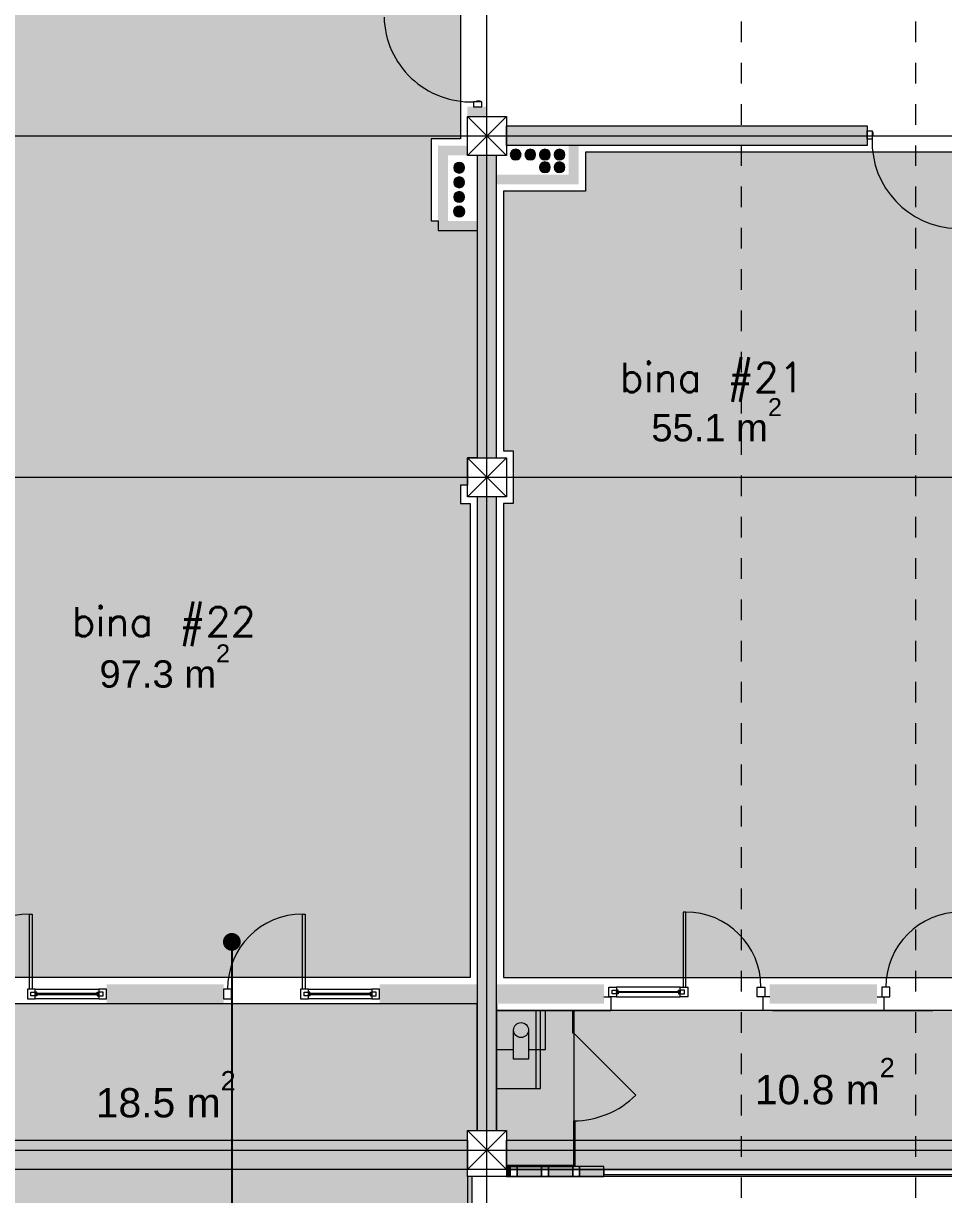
# Model space of a CAD drawing. Header units: millimetres. Extents: x 476244520 to 476657119, y 4620824743 to 4621446928.
# Drawn here: x 476392502 to 476401936, y 4621149336 to 4621161347 of the extents above; entities that cross this region are included whole.
import ezdxf

# ---------------------------------------------------------------- set-up
doc = ezdxf.new("R2010")
doc.units = ezdxf.units.MM
doc.header["$MEASUREMENT"] = 0
doc.linetypes.add('Dashed', pattern=[423.333333, 211.666667, -211.666667])
for name, color, linetype, lineweight in [('2D Drafting - General_Pen_No__1_Pen_No__7', 7, 'Continuous', 0), ('2D Drafting - General_Pen_No__1_Pen_No__7_Pen_No__7', 7, 'Continuous', 0), ('2D Drafting - General_Pen_No__250_Pen_No__7_Pen_No__250', 7, 'Continuous', 0), ('2D Drafting - General_Pen_No__250_Pen_No__7_Pen_No__7', 7, 'Continuous', 0), ('2D Drafting - General_Pen_No__7_Pen_No__250', 7, 'Continuous', 0), ('2D Drafting - General_Pen_No__7_Pen_No__7_Pen_No__7', 7, 'Continuous', 0), ('Annotation - Text_Pen_No__7_Pen_No__142', 142, 'Continuous', 0), ('Doors_Pen_No__7_Pen_No__7_Pen_No__7', 7, 'Continuous', 0), ('G-Anno-Nplt_Pen_No__142', 142, 'Continuous', 0), ('G-Anno-Nplt_Pen_No__151', 151, 'Continuous', 0), ('G-Anno-Nplt_Pen_No__255', 255, 'Continuous', 0), ('G-Anno-Nplt_Pen_No__4', 7, 'Continuous', 0), ('G-Anno-Nplt_Pen_No__7', 7, 'Continuous', 0), ('gegmebi_Pen_No__1_Pen_No__7', 7, 'Continuous', 0), ('kar-panjara_Pen_No__7_Pen_No__7_Pen_No__7', 7, 'Continuous', 0), ('New_2D Drafting - General_Pen_No__250_Pen_No__7_Pen_No__255', 255, 'Continuous', 0), ('New_2D Drafting - General_Pen_No__2_Pen_No__250', 7, 'Continuous', 0), ('New_G-Anno-Nplt_Pen_No__250', 7, 'Continuous', 0), ('New_G-Anno-Nplt_Pen_No__4', 7, 'Continuous', 0), ('New_reg_nak_Pen_No__250', 7, 'Continuous', 0), ('New_reg_nak_Pen_No__7', 7, 'Continuous', 0), ('New_shenobebi_Pen_No__1', 1, 'Continuous', 0), ('New_Structural - Bearing_Pen_No__250', 7, 'Continuous', 0), ('New_Structural - Bearing_Pen_No__7', 7, 'Continuous', 0), ('shaxtebi da milebi_Pen_No__1_Pen_No__1_Pen_No__1', 1, 'Continuous', 0), ('shaxtebi da milebi_Pen_No__5_Pen_No__5_Pen_No__5', 5, 'Continuous', 0), ('zoma_Pen_No__142', 142, 'Continuous', 0), ('zoma_Pen_No__5_Pen_No__5', 5, 'Continuous', 0)]:
    doc.layers.add(name, color=color, linetype=linetype, lineweight=lineweight)
doc.layers.add('shaxtebi da milebi_Pen_No__1_Pen_No__1_Pen_No__252', color=7, linetype='Continuous', lineweight=0, true_color=0x666666)
doc.layers.add('shaxtebi da milebi_Pen_No__5_Pen_No__5_Pen_No__252', color=7, linetype='Continuous', lineweight=0, true_color=0x666666)
doc.layers.add('zoma', color=7, linetype='Continuous')
doc.styles.add('GENERATED_STYLE_1', font='arial.ttf')
doc.styles.add('GENERATED_STYLE_2', font='arial.ttf')
doc.dimstyles.new('GENERATED_STYLE__1', dxfattribs={"dimtxt": 200, "dimasz": 64.421331, "dimexe": 0.18, "dimexo": 3, "dimgap": 0.09, "dimtad": 1, "dimtih": 1, "dimtoh": 1, "dimlfac": 0.001, "dimzin": 0, "dimdsep": 46, "dimtxsty": 'GENERATED_STYLE_2', "dimblk": 'ARROWHEAD_2', "dimblk1": 'ARROWHEAD_2', "dimblk2": 'ARROWHEAD_2', "dimcen": 0.09, "dimclrd": 142, "dimclre": 142, "dimclrt": 142, "dimadec": 0, "dimazin": 0, "dimtfac": 1, "dimtdec": 4, "dimtmove": 0, "dimatfit": 3, "dimfxl": 1, "dimtolj": 1, "dimtzin": 0, "dimarcsym": 0})
doc.dimstyles.new('GENERATED_STYLE__18', dxfattribs={"dimtxt": 0.18, "dimasz": 364.8, "dimexe": 0.18, "dimexo": 0.0625, "dimgap": 0.09, "dimtad": 0, "dimtih": 1, "dimtoh": 1, "dimdec": 4, "dimzin": 0, "dimdsep": 46, "dimcen": 0.09, "dimadec": 0, "dimazin": 0, "dimtfac": 1, "dimtdec": 4, "dimtmove": 0, "dimatfit": 3, "dimldrblk": 'ARROWHEAD_11', "dimfxl": 1, "dimtolj": 1, "dimtzin": 0, "dimarcsym": 0})

# ---------------------------------------------------------------- blocks, each defined once
blk = doc.blocks.new('*D54', base_point=(476844527, 4621385791))
at = {"layer": 'zoma_Pen_No__142', "color": 142, "linetype": 'Continuous', "lineweight": 0, "transparency": 16777216}
for p, q in [((476391080, 4621188696), (476391031, 4621188611)), ((476391056, 4621188590), (476391056, 4621188717)), ((476391056, 4621188653), (476397556, 4621188653)), ((476397580, 4621188696), (476397531, 4621188611)), ((476397556, 4621188590), (476397556, 4621188717))]:
    blk.add_line(p, q, dxfattribs=at)
at = {"layer": 'zoma_Pen_No__142', "color": 142, "lineweight": 0, "transparency": 16777216, "char_height": 200, "attachment_point": 7, "style": 'GENERATED_STYLE_2'}
for s, insert in [('\\A1;{\\pql;\\fArial CYR|b0|i0|c204|p34;6.50}', (476394040, 4621188693)), ('\\A1;{\\pql;\\fArial CYR|b0|i0|c204|p34;0.40}', (476396999, 4621188693))]:
    blk.add_mtext(s, dxfattribs=dict(at, insert=insert))
blk = doc.blocks.new('ARROWHEAD_2')
at = {"color": 0, "linetype": 'Continuous', "lineweight": 0}
for p, q in [((0, 0), (-1, 0)), ((-0.38, -0.66), (0.38, 0.66))]:
    blk.add_line(p, q, dxfattribs=at)
blk = doc.blocks.new('*D55', base_point=(476844527, 4621385791))
at = {"layer": 'zoma_Pen_No__142', "color": 142, "linetype": 'Continuous', "lineweight": 0, "transparency": 16777216}
for p, q in [((476397580, 4621188696), (476397531, 4621188611)), ((476397556, 4621188590), (476397556, 4621188717)), ((476397556, 4621188653), (476397956, 4621188653)), ((476397980, 4621188696), (476397931, 4621188611)), ((476397956, 4621188590), (476397956, 4621188717))]:
    blk.add_line(p, q, dxfattribs=at)
blk = doc.blocks.new('*D56', base_point=(476844527, 4621385791))
at = {"layer": 'zoma_Pen_No__142', "color": 142, "linetype": 'Continuous', "lineweight": 0, "transparency": 16777216}
for p, q in [((476397980, 4621188696), (476397931, 4621188611)), ((476397956, 4621188590), (476397956, 4621188717)), ((476397956, 4621188653), (476404456, 4621188653)), ((476404480, 4621188696), (476404431, 4621188611)), ((476404456, 4621188590), (476404456, 4621188717))]:
    blk.add_line(p, q, dxfattribs=at)
at = {"layer": 'zoma_Pen_No__142', "color": 142, "lineweight": 0, "transparency": 16777216, "char_height": 200, "attachment_point": 7, "style": 'GENERATED_STYLE_2'}
for s, insert in [('\\A1;{\\pql;\\fArial CYR|b0|i0|c204|p34;6.50}', (476400940, 4621188693)), ('\\A1;{\\pql;\\fArial CYR|b0|i0|c204|p34;0.40}', (476403899, 4621188693))]:
    blk.add_mtext(s, dxfattribs=dict(at, insert=insert))
blk = doc.blocks.new('*D434', base_point=(476844527, 4621385791))
at = {"layer": 'zoma_Pen_No__142', "color": 142, "linetype": 'Continuous', "lineweight": 0, "transparency": 16777216}
for p, q in [((476390579, 4621127952), (476390530, 4621127868)), ((476390554, 4621127847), (476390554, 4621127974)), ((476390554, 4621127910), (476397054, 4621127910)), ((476397079, 4621127952), (476397030, 4621127868)), ((476397054, 4621127847), (476397054, 4621127974))]:
    blk.add_line(p, q, dxfattribs=at)
at = {"layer": 'zoma_Pen_No__142', "color": 142, "lineweight": 0, "transparency": 16777216, "char_height": 200, "attachment_point": 7, "style": 'GENERATED_STYLE_2'}
for s, insert in [('\\A1;{\\pql;\\fArial CYR|b0|i0|c204|p34;6.50}', (476393538, 4621127950)), ('\\A1;{\\pql;\\fArial CYR|b0|i0|c204|p34;0.40}', (476396498, 4621127950))]:
    blk.add_mtext(s, dxfattribs=dict(at, insert=insert))
blk = doc.blocks.new('*D435', base_point=(476844527, 4621385791))
at = {"layer": 'zoma_Pen_No__142', "color": 142, "linetype": 'Continuous', "lineweight": 0, "transparency": 16777216}
for p, q in [((476397079, 4621127952), (476397030, 4621127868)), ((476397054, 4621127847), (476397054, 4621127974)), ((476397054, 4621127910), (476397454, 4621127910)), ((476397479, 4621127952), (476397430, 4621127868)), ((476397454, 4621127847), (476397454, 4621127974))]:
    blk.add_line(p, q, dxfattribs=at)
blk = doc.blocks.new('*D436', base_point=(476844527, 4621385791))
at = {"layer": 'zoma_Pen_No__142', "color": 142, "linetype": 'Continuous', "lineweight": 0, "transparency": 16777216}
for p, q in [((476397479, 4621127952), (476397430, 4621127868)), ((476397454, 4621127847), (476397454, 4621127974)), ((476397454, 4621127910), (476403954, 4621127910)), ((476403979, 4621127952), (476403930, 4621127868)), ((476403954, 4621127847), (476403954, 4621127974))]:
    blk.add_line(p, q, dxfattribs=at)
at = {"layer": 'zoma_Pen_No__142', "color": 142, "lineweight": 0, "transparency": 16777216, "char_height": 200, "attachment_point": 7, "style": 'GENERATED_STYLE_2'}
for s, insert in [('\\A1;{\\pql;\\fArial CYR|b0|i0|c204|p34;6.50}', (476400438, 4621127950)), ('\\A1;{\\pql;\\fArial CYR|b0|i0|c204|p34;0.40}', (476403398, 4621127950))]:
    blk.add_mtext(s, dxfattribs=dict(at, insert=insert))
blk = doc.blocks.new('ARROWHEAD_11')
at = {"color": 0, "linetype": 'Continuous', "lineweight": 0}
blk.add_line((0, 0), (-1, 0), dxfattribs=at)
at = {"color": 0, "linetype": 'Continuous', "lineweight": 0, "const_width": 0.25, "flags": 128}
blk.add_lwpolyline([(-0.125, 0, 1), (0.125, 0, 1)], format="xyb", close=True, dxfattribs=at)

msp = doc.modelspace()

# ---------------------------------------------------------------- hatches: boundary and pattern name
at = {"layer": '2D Drafting - General_Pen_No__250_Pen_No__7_Pen_No__7', "linetype": 'Continuous', "lineweight": 0}
for points in [[(476397054.207, 4621160492.829), (476397054.207, 4621160392.829), (476397254.207, 4621160392.829), (476397254.207, 4621160492.829)], [(476397454.207, 4621160096.086), (476397454.207, 4621160296.086), (476401154.207, 4621160296.086), (476401154.207, 4621160096.086)], [(476397154.207, 4621159221.81), (476396754.207, 4621159221.81), (476396754.207, 4621160092.829), (476397054.207, 4621160092.829), (476397054.207, 4621159992.829), (476396854.207, 4621159992.829), (476396854.207, 4621159321.998), (476397154.207, 4621159321.998)], [(476398094.207, 4621160096.086), (476398194.395, 4621160096.086), (476398194.395, 4621159696.086), (476397354.207, 4621159696.086), (476397354.207, 4621159796.086), (476398094.207, 4621159796.086)], [(476397354.207, 4621156892.829), (476397354.207, 4621159992.829), (476397154.207, 4621159992.829), (476397154.207, 4621156892.829)], [(476397354.207, 4621149992.829), (476397354.207, 4621156492.829), (476397154.207, 4621156492.829), (476397154.207, 4621149992.829)], [(476393354.212, 4621151292.829), (476394554.508, 4621151292.829), (476394554.508, 4621151492.829), (476393354.212, 4621151492.829)], [(476397154.207, 4621151292.829), (476396154.501, 4621151292.829), (476396154.501, 4621151492.829), (476397154.207, 4621151492.829)], [(476398454.207, 4621151292.829), (476398454.207, 4621151492.829), (476397354.207, 4621151492.829), (476397354.207, 4621151292.829)], [(476401254.205, 4621151292.829), (476401254.205, 4621151492.829), (476400154.302, 4621151492.829), (476400154.302, 4621151292.829)], [(476398144.29, 4621151223.168), (476398144.29, 4621150992.824), (476398134.29, 4621150992.824), (476398134.29, 4621151223.168)], [(476398154.301, 4621150092.825), (476398154.301, 4621149622.829), (476398144.301, 4621149622.829), (476398144.301, 4621150092.825)], [(476398144.301, 4621149632.829), (476397454.301, 4621149632.829), (476397454.301, 4621149622.829), (476398144.301, 4621149622.829)]]:
    msp.add_hatch(color=7, dxfattribs=at).paths.add_polyline_path(points)
at = {"layer": 'G-Anno-Nplt_Pen_No__151', "linetype": 'Continuous', "lineweight": 0, "true_color": 0x1f2f3f}
for points in [[(476390554.207, 4621159992.829), (476390554.207, 4621160292.829), (476390754.207, 4621160292.829), (476390754.207, 4621161353.016), (476390424.207, 4621161353.016), (476390424.207, 4621165922.829), (476393924.389, 4621165922.829), (476393924.389, 4621167022.829), (476396984.207, 4621167022.829), (476396984.207, 4621166822.828), (476396984.207, 4621163086.448), (476396984.208, 4621160162.829), (476396684.207, 4621160162.829), (476396684.207, 4621159323.528), (476396754.207, 4621159323.528), (476396754.207, 4621159221.81), (476397154.207, 4621159221.81), (476397154.207, 4621156892.829), (476397054.207, 4621156892.829), (476397054.207, 4621156612.828), (476396984.207, 4621156612.828), (476396984.207, 4621156422.829), (476397084.207, 4621156422.829), (476397084.207, 4621151562.829), (476390424.207, 4621151562.828), (476390424.207, 4621155532.641), (476390824.207, 4621155532.641), (476390824.207, 4621156662.829), (476390624.207, 4621156662.829), (476390624.207, 4621156962.829), (476390424.207, 4621156962.829), (476390424.207, 4621159265.664), (476390354.207, 4621159265.664), (476390354.207, 4621159992.829)], [(476397524.207, 4621156422.829), (476397424.207, 4621156422.829), (476397424.207, 4621151562.829), (476403984.207, 4621151562.829), (476403984.207, 4621156422.829), (476403884.207, 4621156422.829), (476403884.207, 4621156962.828), (476403984.207, 4621156962.828), (476403984.207, 4621157644.172), (476404054.207, 4621157644.172), (476404054.207, 4621159696.086), (476403364.019, 4621159696.086), (476403364.019, 4621160096.086), (476402464.169, 4621160096.086), (476402464.169, 4621160026.086), (476398264.395, 4621160026.086), (476398264.395, 4621159626.086), (476397424.207, 4621159626.086), (476397424.207, 4621156962.829), (476397524.207, 4621156962.829)]]:
    msp.add_hatch(color=169, dxfattribs=at).paths.add_polyline_path(points)
at = {"layer": 'G-Anno-Nplt_Pen_No__255', "linetype": 'Continuous', "lineweight": 0, "true_color": 0x3f3f3f}
for points in [[(476397154.207, 4621151292.829), (476390354.207, 4621151292.829), (476390354.207, 4621149992.829), (476390554.207, 4621149992.829), (476390554.207, 4621149592.829), (476391204.207, 4621149592.829), (476391254.208, 4621149592.829), (476391254.208, 4621149522.842), (476391204.207, 4621149522.842), (476391204.207, 4621148393.086), (476397104.207, 4621148393.036), (476397104.207, 4621149522.829), (476397054.207, 4621149522.829), (476397054.207, 4621149992.829), (476397154.207, 4621149992.829)], [(476404054.207, 4621151223.168), (476397354.207, 4621151223.168), (476397354.207, 4621149992.829), (476397454.207, 4621149992.829), (476397454.207, 4621149592.829), (476403954.207, 4621149592.829), (476403954.207, 4621149992.829), (476404054.207, 4621149992.829)]]:
    msp.add_hatch(color=250, dxfattribs=at).paths.add_polyline_path(points)
at = {"layer": 'New_2D Drafting - General_Pen_No__250_Pen_No__7_Pen_No__255', "linetype": 'Continuous', "lineweight": 0}
for points in [[(476397354.206, 4621151223.173), (476397854.206, 4621151223.168), (476397854.203, 4621150823.173), (476397681.218, 4621150823.174), (476397681.217, 4621150723.171), (476397527.191, 4621150723.173), (476397527.192, 4621150823.176), (476397354.203, 4621150823.177)], [(476397354.206, 4621151223.173), (476397804.206, 4621151223.173), (476397804.207, 4621150423.173), (476397354.207, 4621150423.173)]]:
    msp.add_hatch(color=255, dxfattribs=at).paths.add_polyline_path(points)
at = {"layer": 'New_G-Anno-Nplt_Pen_No__250', "linetype": 'Continuous', "lineweight": 0, "true_color": 0x000000}
for points in [[(476397494.207, 4621149622.829), (476397454.207, 4621149622.829), (476397454.207, 4621149522.829), (476397494.207, 4621149522.829)], [(476397564.207, 4621149522.829), (476397814.207, 4621149522.829), (476397814.207, 4621149622.829), (476397564.207, 4621149622.829)], [(476398134.207, 4621149622.829), (476397884.207, 4621149622.829), (476397884.207, 4621149522.829), (476398134.207, 4621149522.829)], [(476398204.207, 4621149522.829), (476398454.207, 4621149522.829), (476398454.207, 4621149622.829), (476398204.207, 4621149622.829)]]:
    msp.add_hatch(color=18, dxfattribs=at).paths.add_polyline_path(points)
at = {"layer": 'shaxtebi da milebi_Pen_No__1_Pen_No__1_Pen_No__1', "linetype": 'Continuous', "lineweight": 0}
for points in [[(476397604.207, 4621160001.087, -1), (476397494.207, 4621160001.087, -1)], [(476396969.084, 4621159811.998, -1), (476396969.084, 4621159921.998, -1)]]:
    msp.add_hatch(color=1, dxfattribs=at).paths.add_polyline_path(points)
at = {"layer": 'shaxtebi da milebi_Pen_No__1_Pen_No__1_Pen_No__252', "linetype": 'Continuous', "lineweight": 0, "true_color": 0x666666}
msp.add_hatch(color=251, dxfattribs=at).paths.add_polyline_path([(476396969.084, 4621159361.998, -1), (476396969.084, 4621159471.998, -1)])
at = {"layer": 'shaxtebi da milebi_Pen_No__5_Pen_No__5_Pen_No__252', "linetype": 'Continuous', "lineweight": 0, "true_color": 0x666666}
msp.add_hatch(color=251, dxfattribs=at).paths.add_polyline_path([(476397904.207, 4621159871.087, 1), (476397794.207, 4621159871.087, 1)])
at = {"layer": 'shaxtebi da milebi_Pen_No__5_Pen_No__5_Pen_No__5', "linetype": 'Continuous', "lineweight": 0}
for points in [[(476397699.207, 4621160056.087, 1), (476397699.207, 4621159946.087, 1)], [(476397849.207, 4621160056.087, 1), (476397849.207, 4621159946.087, 1)], [(476397999.207, 4621160056.087, 1), (476397999.207, 4621159946.087, 1)], [(476397999.207, 4621159926.087, 1), (476397999.207, 4621159816.087, 1)], [(476396969.084, 4621159771.998, 1), (476396969.084, 4621159661.998, 1)], [(476396969.084, 4621159621.998, 1), (476396969.084, 4621159511.998, 1)]]:
    msp.add_hatch(color=5, dxfattribs=at).paths.add_polyline_path(points)

# ---------------------------------------------------------------- linework, layer by layer
at = {"layer": '2D Drafting - General_Pen_No__1_Pen_No__7', "color": 7, "linetype": 'Continuous', "lineweight": 0}
for p, q in [((476397054.207, 4621159992.829), (476397454.207, 4621160392.829)), ((476397454.207, 4621159992.829), (476397054.207, 4621160392.829)), ((476397054.207, 4621156492.829), (476397454.207, 4621156892.829)), ((476397454.207, 4621156492.829), (476397054.207, 4621156892.829)), ((476397054.207, 4621149592.829), (476397454.207, 4621149992.829)), ((476397454.207, 4621149592.829), (476397054.207, 4621149992.829))]:
    msp.add_line(p, q, dxfattribs=at)
at = {"layer": '2D Drafting - General_Pen_No__1_Pen_No__7', "color": 7, "linetype": 'Continuous', "lineweight": 0, "flags": 128}
for points in [[(476397454.207, 4621159992.829), (476397054.207, 4621159992.829), (476397054.207, 4621160392.829), (476397454.207, 4621160392.829)], [(476397454.207, 4621156492.829), (476397054.207, 4621156492.829), (476397054.207, 4621156892.829), (476397454.207, 4621156892.829)], [(476397454.207, 4621149592.829), (476397054.207, 4621149592.829), (476397054.207, 4621149992.829), (476397454.207, 4621149992.829)], [(476397054.207, 4621149592.829), (476390554.207, 4621149592.829), (476390554.207, 4621149892.829), (476397054.207, 4621149892.829)], [(476403954.207, 4621149592.829), (476397454.207, 4621149592.829), (476397454.207, 4621149892.829), (476403954.207, 4621149892.829)]]:
    msp.add_lwpolyline(points, close=True, dxfattribs=at)
at = {"layer": '2D Drafting - General_Pen_No__1_Pen_No__7_Pen_No__7', "color": 7, "linetype": 'Continuous', "lineweight": 0}
for centre, start, end in [((476397092.455, 4621161435.106), 181.603806, 271.603806), ((476402096.485, 4621160135.919), 178.396194, 268.396194)]:
    msp.add_arc(centre, 893.239, start, end, dxfattribs=at)
at = {"layer": '2D Drafting - General_Pen_No__250_Pen_No__7_Pen_No__250', "color": 7, "linetype": 'Continuous', "lineweight": 0, "flags": 128}
for points in [[(476397354.207, 4621156892.829), (476397354.207, 4621159992.829), (476397154.207, 4621159992.829), (476397154.207, 4621156892.829)], [(476397354.207, 4621149992.829), (476397354.207, 4621156492.829), (476397154.207, 4621156492.829), (476397154.207, 4621149992.829)], [(476398144.29, 4621151223.168), (476398144.29, 4621150992.824), (476398134.29, 4621150992.824), (476398134.29, 4621151223.168)], [(476398154.301, 4621150092.825), (476398154.301, 4621149622.829), (476398144.301, 4621149622.829), (476398144.301, 4621150092.825)], [(476398144.301, 4621149632.829), (476397454.301, 4621149632.829), (476397454.301, 4621149622.829), (476398144.301, 4621149622.829)]]:
    msp.add_lwpolyline(points, close=True, dxfattribs=at)
at = {"layer": '2D Drafting - General_Pen_No__250_Pen_No__7_Pen_No__7', "color": 7, "linetype": 'Continuous', "lineweight": 0, "flags": 128}
msp.add_lwpolyline([(476397454.207, 4621160096.086), (476397454.207, 4621160296.086), (476401154.207, 4621160296.086), (476401154.207, 4621160096.086)], close=True, dxfattribs=at)
at = {"layer": '2D Drafting - General_Pen_No__7_Pen_No__250', "color": 7, "linetype": 'Continuous', "lineweight": 0, "flags": 128}
for points in [[(476398454.301, 4621151363.425), (476398524.316, 4621151363.424), (476398524.315, 4621151223.162)], [(476400154.302, 4621151363.289), (476400084.287, 4621151363.291), (476400084.283, 4621151223.029)], [(476401254.205, 4621151363.489), (476401324.22, 4621151363.489), (476401324.219, 4621151223.227)]]:
    msp.add_lwpolyline(points, dxfattribs=at)
at = {"layer": '2D Drafting - General_Pen_No__7_Pen_No__7_Pen_No__7', "color": 7, "linetype": 'Continuous', "lineweight": 0, "flags": 128}
for points in [[(476393274.207, 4621151342.886), (476392624.207, 4621151342.914), (476392624.212, 4621151442.853), (476393274.212, 4621151442.825)], [(476396074.503, 4621151342.743), (476395424.503, 4621151342.771), (476395424.508, 4621151442.711), (476396074.508, 4621151442.682)], [(476398584.316, 4621151363.427), (476399234.316, 4621151363.456), (476399234.312, 4621151463.395), (476398584.312, 4621151463.366)]]:
    msp.add_lwpolyline(points, close=True, dxfattribs=at)
at = {"layer": '2D Drafting - General_Pen_No__7_Pen_No__7_Pen_No__7', "color": 7, "linetype": 'Continuous', "lineweight": 0}
for centre, start, end in [((476392564.523, 4621151442.866), 89.9974687, 179.994289), ((476395364.819, 4621151442.724), 89.9974687, 179.994289), ((476399294.001, 4621151463.408), 0.005711, 90.0025313), ((476402114.518, 4621151463.424), 89.9974687, 179.994289)]:
    msp.add_arc(centre, 770.311, start, end, dxfattribs=at)
at = {"layer": 'Doors_Pen_No__7_Pen_No__7_Pen_No__7', "color": 7, "linetype": 'Continuous', "lineweight": 0, "flags": 128}
for points in [[(476397202.122, 4621160492.829), (476397202.122, 4621160542.217), (476397117.455, 4621160542.217), (476397117.455, 4621160492.829)], [(476397184.122, 4621160553.329), (476397184.122, 4621160542.217), (476397150.788, 4621160542.217), (476397150.788, 4621160553.329)], [(476401154.207, 4621160245.585), (476401203.596, 4621160245.585), (476401203.596, 4621160160.919), (476401154.207, 4621160160.919)], [(476401214.707, 4621160227.585), (476401203.596, 4621160227.585), (476401203.596, 4621160194.252), (476401214.707, 4621160194.252)], [(476392591.189, 4621151442.865), (476392564.523, 4621151442.866), (476392564.557, 4621152213.178), (476392591.223, 4621152213.176)], [(476395391.485, 4621151442.722), (476395364.819, 4621151442.724), (476395364.853, 4621152213.035), (476395391.519, 4621152213.034)], [(476399267.334, 4621151463.407), (476399294.001, 4621151463.408), (476399293.967, 4621152233.719), (476399267.3, 4621152233.718)]]:
    msp.add_lwpolyline(points, close=True, dxfattribs=at)
at = {"layer": 'G-Anno-Nplt_Pen_No__4', "color": 7, "linetype": 'Continuous', "lineweight": 0, "flags": 128}
msp.add_lwpolyline([(476396984.207, 4621163086.448), (476396984.208, 4621160162.829), (476396684.207, 4621160162.829), (476396684.207, 4621159323.528), (476396754.207, 4621159323.528), (476396754.207, 4621159221.81), (476397154.207, 4621159221.81), (476397154.207, 4621156892.829), (476397054.207, 4621156892.829), (476397054.207, 4621156612.828), (476396984.207, 4621156612.828), (476396984.207, 4621156422.829), (476397084.207, 4621156422.829), (476397084.207, 4621151562.829), (476390424.207, 4621151562.828)], dxfattribs=at)
for points in [[(476397524.207, 4621156422.829), (476397424.207, 4621156422.829), (476397424.207, 4621151562.829), (476403984.207, 4621151562.829), (476403984.207, 4621156422.829), (476403884.207, 4621156422.829), (476403884.207, 4621156962.828), (476403984.207, 4621156962.828), (476403984.207, 4621157644.172), (476404054.207, 4621157644.172), (476404054.207, 4621159696.086), (476403364.019, 4621159696.086), (476403364.019, 4621160096.086), (476402464.169, 4621160096.086), (476402464.169, 4621160026.086), (476398264.395, 4621160026.086), (476398264.395, 4621159626.086), (476397424.207, 4621159626.086), (476397424.207, 4621156962.829), (476397524.207, 4621156962.829)], [(476397154.207, 4621151292.829), (476390354.207, 4621151292.829), (476390354.207, 4621149992.829), (476390554.207, 4621149992.829), (476390554.207, 4621149592.829), (476391204.207, 4621149592.829), (476391254.208, 4621149592.829), (476391254.208, 4621149522.842), (476391204.207, 4621149522.842), (476391204.207, 4621148393.086), (476397104.207, 4621148393.036), (476397104.207, 4621149522.829), (476397054.207, 4621149522.829), (476397054.207, 4621149992.829), (476397154.207, 4621149992.829)], [(476404054.207, 4621151223.168), (476397354.207, 4621151223.168), (476397354.207, 4621149992.829), (476397454.207, 4621149992.829), (476397454.207, 4621149592.829), (476403954.207, 4621149592.829), (476403954.207, 4621149992.829), (476404054.207, 4621149992.829)]]:
    msp.add_lwpolyline(points, close=True, dxfattribs=at)
at = {"layer": 'gegmebi_Pen_No__1_Pen_No__7', "color": 7, "linetype": 'Continuous', "lineweight": 0, "flags": 128}
for points in [[(476397681.218, 4621150823.174), (476397854.203, 4621150823.173), (476397854.206, 4621151223.168), (476397354.206, 4621151223.173), (476397354.203, 4621150823.177), (476397527.192, 4621150823.176)], [(476397681.219, 4621151023.173), (476397681.217, 4621150723.171), (476397527.191, 4621150723.173), (476397527.194, 4621151023.174)]]:
    msp.add_lwpolyline(points, dxfattribs=at)
at = {"layer": 'kar-panjara_Pen_No__7_Pen_No__7_Pen_No__7', "color": 7, "linetype": 'Continuous', "lineweight": 0, "flags": 128}
for points in [[(476392544.207, 4621151342.857), (476392624.207, 4621151342.853), (476392624.212, 4621151442.853), (476392544.212, 4621151442.857)], [(476392579.21, 4621151412.855), (476392624.21, 4621151412.853), (476392624.21, 4621151397.853), (476392624.209, 4621151387.853), (476392639.209, 4621151387.853), (476392639.208, 4621151372.853), (476392579.208, 4621151372.855)], [(476392639.21, 4621151412.853), (476392624.21, 4621151412.853), (476392624.21, 4621151397.853), (476392639.21, 4621151397.853)], [(476393319.21, 4621151412.823), (476393274.21, 4621151412.825), (476393274.21, 4621151397.825), (476393274.209, 4621151387.825), (476393259.209, 4621151387.825), (476393259.208, 4621151372.825), (476393319.208, 4621151372.823)], [(476393259.21, 4621151412.825), (476393274.21, 4621151412.825), (476393274.21, 4621151397.825), (476393259.21, 4621151397.825)], [(476393274.207, 4621151342.886), (476393354.207, 4621151342.882), (476393354.212, 4621151442.882), (476393274.212, 4621151442.886)], [(476394554.503, 4621151342.792), (476394634.503, 4621151342.788), (476394634.508, 4621151442.788), (476394554.508, 4621151442.792)], [(476395344.503, 4621151342.714), (476395424.503, 4621151342.711), (476395424.508, 4621151442.711), (476395344.508, 4621151442.714)], [(476395379.506, 4621151412.713), (476395424.506, 4621151412.711), (476395424.506, 4621151397.711), (476395424.505, 4621151387.711), (476395439.505, 4621151387.71), (476395439.504, 4621151372.71), (476395379.504, 4621151372.713)], [(476395439.506, 4621151412.71), (476395424.506, 4621151412.711), (476395424.506, 4621151397.711), (476395439.506, 4621151397.71)], [(476396119.506, 4621151412.68), (476396074.506, 4621151412.682), (476396074.506, 4621151397.682), (476396074.505, 4621151387.682), (476396059.505, 4621151387.682), (476396059.504, 4621151372.682), (476396119.504, 4621151372.68)], [(476396059.506, 4621151412.682), (476396074.506, 4621151412.682), (476396074.506, 4621151397.682), (476396059.506, 4621151397.682)], [(476396074.503, 4621151342.743), (476396154.503, 4621151342.739), (476396154.508, 4621151442.739), (476396074.508, 4621151442.743)], [(476398584.316, 4621151363.427), (476398504.316, 4621151363.423), (476398504.312, 4621151463.423), (476398584.312, 4621151463.427)], [(476398539.313, 4621151433.364), (476398584.313, 4621151433.366), (476398584.314, 4621151418.366), (476398584.314, 4621151408.366), (476398599.314, 4621151408.367), (476398599.315, 4621151393.367), (476398539.315, 4621151393.364)], [(476398599.313, 4621151433.367), (476398584.313, 4621151433.366), (476398584.314, 4621151418.366), (476398599.314, 4621151418.367)], [(476398584.314, 4621151418.366), (476399234.314, 4621151418.395), (476399234.314, 4621151408.395), (476398584.314, 4621151408.366)], [(476399219.313, 4621151433.394), (476399234.313, 4621151433.395), (476399234.314, 4621151418.395), (476399219.314, 4621151418.394)], [(476399279.313, 4621151433.397), (476399234.313, 4621151433.395), (476399234.314, 4621151418.395), (476399234.314, 4621151408.395), (476399219.314, 4621151408.394), (476399219.315, 4621151393.394), (476399279.315, 4621151393.397)], [(476399314.316, 4621151363.398), (476399234.316, 4621151363.395), (476399234.312, 4621151463.395), (476399314.312, 4621151463.398)], [(476400104.316, 4621151363.476), (476400024.316, 4621151363.472), (476400024.312, 4621151463.472), (476400104.312, 4621151463.476)], [(476401304.203, 4621151363.492), (476401384.203, 4621151363.489), (476401384.207, 4621151463.489), (476401304.207, 4621151463.492)], [(476393274.21, 4621151397.825), (476392624.21, 4621151397.853), (476392624.209, 4621151387.853), (476393274.209, 4621151387.825)], [(476396074.506, 4621151397.682), (476395424.506, 4621151397.711), (476395424.505, 4621151387.711), (476396074.505, 4621151387.682)]]:
    msp.add_lwpolyline(points, close=True, dxfattribs=at)
at = {"layer": 'New_G-Anno-Nplt_Pen_No__4', "color": 7, "linetype": 'Continuous', "lineweight": 0, "flags": 128}
for points in [[(476397494.207, 4621149622.829), (476397454.207, 4621149622.829), (476397454.207, 4621149522.829), (476397494.207, 4621149522.829)], [(476397564.207, 4621149522.829), (476397814.207, 4621149522.829), (476397814.207, 4621149622.829), (476397564.207, 4621149622.829)], [(476398134.207, 4621149622.829), (476397884.207, 4621149622.829), (476397884.207, 4621149522.829), (476398134.207, 4621149522.829)], [(476398204.207, 4621149522.829), (476398454.207, 4621149522.829), (476398454.207, 4621149622.829), (476398204.207, 4621149622.829)]]:
    msp.add_lwpolyline(points, close=True, dxfattribs=at)
at = {"layer": 'New_reg_nak_Pen_No__250', "color": 7, "linetype": 'Continuous', "lineweight": 0}
for p, q in [((476397758.729, 4621150423.173), (476397758.729, 4621151223.173)), ((476398144.301, 4621150992.824), (476398144.301, 4621150092.825))]:
    msp.add_line(p, q, dxfattribs=at)
at = {"layer": 'New_reg_nak_Pen_No__250', "color": 7, "linetype": 'Continuous', "lineweight": 0, "flags": 128}
for points in [[(476397354.206, 4621151223.173), (476397354.207, 4621150423.173), (476397804.207, 4621150423.173), (476397804.206, 4621151223.173)], [(476391204.207, 4621148393.036), (476397104.207, 4621148393.036), (476397104.207, 4621149522.829), (476397054.207, 4621149522.829), (476397054.207, 4621148443.036), (476391254.207, 4621148443.036), (476391254.207, 4621149522.842), (476391204.207, 4621149522.842)], [(476398454.207, 4621149542.829), (476402954.207, 4621149542.829), (476402954.207, 4621149592.829), (476398454.207, 4621149592.829)]]:
    msp.add_lwpolyline(points, close=True, dxfattribs=at)
at = {"layer": 'New_reg_nak_Pen_No__250', "color": 7, "linetype": 'Continuous', "lineweight": 0}
msp.add_circle((476397604.207, 4621151023.173), 77.013, dxfattribs=at)
at = {"layer": 'New_reg_nak_Pen_No__7', "color": 7, "linetype": 'Continuous', "lineweight": 0, "flags": 128}
for points in [[(476397354.207, 4621151292.829), (476397354.207, 4621151223.168), (476398524.315, 4621151223.162)], [(476400184.173, 4621151223.168), (476401824.621, 4621151223.168)], [(476404354.207, 4621149592.829), (476404354.207, 4621149522.829), (476397054.207, 4621149522.829), (476397054.207, 4621149592.829)]]:
    msp.add_lwpolyline(points, dxfattribs=at)
at = {"layer": 'New_shenobebi_Pen_No__1', "color": 1, "linetype": 'Dashed', "lineweight": 0}
for points in [[(476399865.328, 4621146761.199), (476399865.328, 4621166052.855), (476398266.855, 4621166052.855), (476398266.855, 4621171590.065)], [(476401650.445, 4621146761.199), (476401650.445, 4621171590.065)]]:
    msp.add_lwpolyline(points, dxfattribs=at)
at = {"layer": 'New_Structural - Bearing_Pen_No__250', "color": 7, "linetype": 'Continuous', "lineweight": 0}
msp.add_line((476398144.29, 4621150992.825), (476398780.689, 4621150356.426), dxfattribs=at)
msp.add_arc((476398144.301, 4621150992.813), 899.988, 270, 315, dxfattribs=at)
at = {"layer": 'New_Structural - Bearing_Pen_No__7', "color": 7, "linetype": 'Continuous', "lineweight": 0}
for points in [[(476397494.207, 4621149522.829), (476397564.207, 4621149522.829), (476397564.207, 4621149622.829), (476397494.207, 4621149622.829)], [(476397814.207, 4621149522.829), (476397884.207, 4621149522.829), (476397884.207, 4621149622.829), (476397814.207, 4621149622.829)], [(476398134.207, 4621149522.829), (476398204.207, 4621149522.829), (476398204.207, 4621149622.829), (476398134.207, 4621149622.829)]]:
    msp.add_lwpolyline(points, close=True, dxfattribs=at)
at = {"layer": 'shaxtebi da milebi_Pen_No__1_Pen_No__1_Pen_No__1', "color": 1, "linetype": 'Continuous', "lineweight": 0, "flags": 128}
for points in [[(476397604.207, 4621160001.087, 1), (476397494.207, 4621160001.087, 1)], [(476396969.084, 4621159811.998, 1), (476396969.084, 4621159921.998, 1)]]:
    msp.add_lwpolyline(points, format="xyb", close=True, dxfattribs=at)
at = {"layer": 'shaxtebi da milebi_Pen_No__1_Pen_No__1_Pen_No__252', "color": 251, "linetype": 'Continuous', "lineweight": 0, "true_color": 0x666666, "flags": 128}
for points in [[(476396969.084, 4621159361.998, -1), (476396969.084, 4621159471.998, -1)], [(476396969.084, 4621159361.998, 1), (476396969.084, 4621159471.998, 1)]]:
    msp.add_lwpolyline(points, format="xyb", close=True, dxfattribs=at)
at = {"layer": 'shaxtebi da milebi_Pen_No__5_Pen_No__5_Pen_No__252', "color": 251, "linetype": 'Continuous', "lineweight": 0, "true_color": 0x666666, "flags": 128}
msp.add_lwpolyline([(476397904.207, 4621159871.087, 1), (476397794.207, 4621159871.087, 1)], format="xyb", close=True, dxfattribs=at)
at = {"layer": 'shaxtebi da milebi_Pen_No__5_Pen_No__5_Pen_No__5', "color": 5, "linetype": 'Continuous', "lineweight": 0, "flags": 128}
for points in [[(476397699.207, 4621160056.087, 1), (476397699.207, 4621159946.087, 1)], [(476397849.207, 4621160056.087, 1), (476397849.207, 4621159946.087, 1)], [(476397999.207, 4621160056.087, 1), (476397999.207, 4621159946.087, 1)], [(476397999.207, 4621159926.087, 1), (476397999.207, 4621159816.087, 1)], [(476396969.084, 4621159771.998, 1), (476396969.084, 4621159661.998, 1)], [(476396969.084, 4621159621.998, 1), (476396969.084, 4621159511.998, 1)]]:
    msp.add_lwpolyline(points, format="xyb", close=True, dxfattribs=at)
at = {"layer": 'zoma_Pen_No__5_Pen_No__5', "color": 5, "linetype": 'Continuous', "lineweight": 0}
for p, q in [((476397254.207, 4621146083.232), (476397254.207, 4621170794.038)), ((476386273.656, 4621160192.829), (476436160.037, 4621160192.829)), ((476386273.656, 4621160192.829), (476436160.037, 4621160192.829)), ((476386273.656, 4621156692.829), (476436160.037, 4621156692.829)), ((476386273.656, 4621156692.829), (476436160.037, 4621156692.829)), ((476386273.656, 4621149792.829), (476436160.037, 4621149792.829)), ((476386273.656, 4621149792.829), (476436160.037, 4621149792.829))]:
    msp.add_line(p, q, dxfattribs=at)

# ---------------------------------------------------------------- texts
at = {"layer": 'Annotation - Text_Pen_No__7_Pen_No__142', "color": 142, "linetype": 'Continuous', "lineweight": 0, "char_height": 300, "attachment_point": 2}
for s, insert in [('\\A1;{\\pqc;\\Ftxt.shx;bina #\\Ftxt.shx;2\\Ftxt.shx;1}', (476399561.486, 4621157866.412)), ('\\A1;{\\pqc;\\Ftxt.shx;bina #\\Ftxt.shx;22}', (476393940.91, 4621155361.049))]:
    msp.add_mtext(s, dxfattribs=dict(at, insert=insert))
at = {"layer": 'G-Anno-Nplt_Pen_No__142', "color": 142, "lineweight": 0, "char_height": 280, "attachment_point": 7, "style": 'GENERATED_STYLE_1'}
for s, insert in [('{\\fArial|b0|i0|c0|p34;55.1 m{\\H0.66x;\\S2^  ;}}', (476398939.954, 4621157056.422)), ('{\\fArial|b0|i0|c0|p34;97.3 m{\\H0.66x;\\S2^  ;}}', (476393281.883, 4621154530.982))]:
    msp.add_mtext(s, dxfattribs=dict(at, insert=insert))
at = {"layer": 'G-Anno-Nplt_Pen_No__7', "color": 7, "lineweight": 0, "char_height": 300, "attachment_point": 7, "style": 'GENERATED_STYLE_1'}
for s, insert in [('{\\fArial|b0|i0|c0|p34;10.8 m{\\H0.66x;\\S2^  ;}}', (476400000.962, 4621150257.998)), ('{\\fArial|b0|i0|c0|p34;18.5 m{\\H0.66x;\\S2^  ;}}', (476393243.767, 4621150123.471))]:
    msp.add_mtext(s, dxfattribs=dict(at, insert=insert))

# ---------------------------------------------------------------- dimensions: what is measured, and where the dimension line sits
at = {"layer": 'zoma', "color": 142, "linetype": 'Continuous', "lineweight": 0}
for base, p1, p2, picture, middle in [((476397555.933, 4621188653.35), (476391055.933, 4621155947.158), (476397555.933, 4621155547.158), '*D54', (476394299.64, 4621188793.35)), ((476404455.933, 4621188653.35), (476397955.933, 4621155547.158), (476404455.933, 4621155547.158), '*D56', (476401199.64, 4621188793.35)), ((476397955.933, 4621188653.35), (476397555.933, 4621155547.158), (476397955.933, 4621155547.158), '*D55', (476397259.085, 4621188793.35)), ((476397054.207, 4621127910.11), (476390554.207, 4621160616.302), (476397054.207, 4621161016.302), '*D434', (476393797.914, 4621128050.11)), ((476397454.207, 4621127910.11), (476397054.207, 4621161016.302), (476397454.207, 4621161016.302), '*D435', (476396757.359, 4621128050.11)), ((476403954.207, 4621127910.11), (476397454.207, 4621161016.302), (476403954.207, 4621161016.302), '*D436', (476400697.914, 4621128050.11))]:
    dim = msp.add_linear_dim(base=base, p1=p1, p2=p2, dimstyle='GENERATED_STYLE__1', dxfattribs=at)
    dim.commit()
    dim.dimension.update_dxf_attribs({"geometry": picture, "text_midpoint": middle, "dimtype": 160})

# ---------------------------------------------------------------- leaders
at = {"layer": 'New_2D Drafting - General_Pen_No__2_Pen_No__250', "color": 7, "linetype": 'Continuous', "lineweight": 0, "annotation_type": 0, "has_hookline": 1, "hookline_direction": 0, "text_width": 1933.333}
msp.add_leader([(476394639.231, 4621151927.62), (476394639.231, 4621144469.485), (476395739.141, 4621144469.485)], dimstyle='GENERATED_STYLE__18', dxfattribs=at)

doc.saveas('drawing.dxf')
